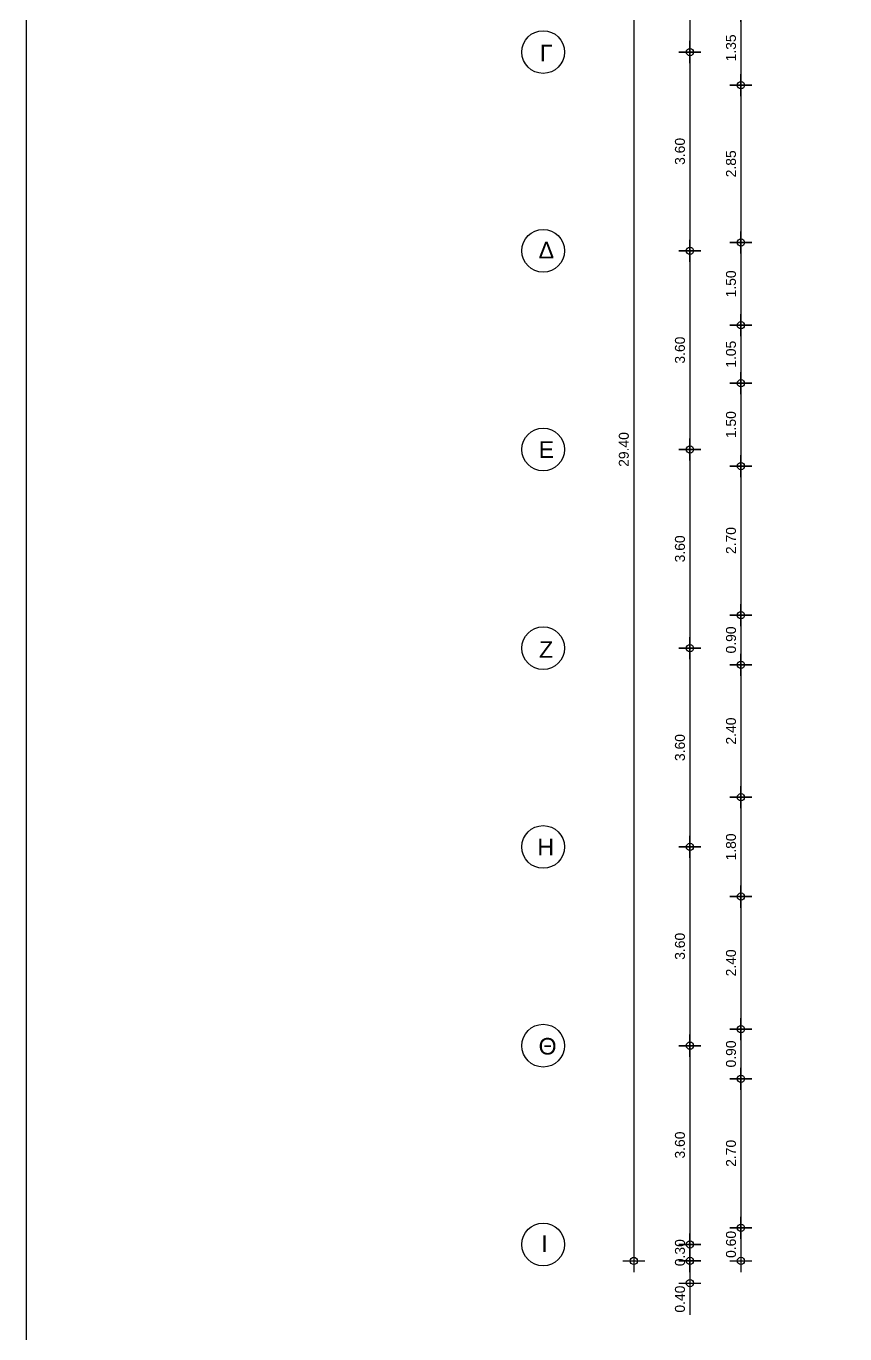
# Model space of a CAD drawing. Header units: metres. Extents: x -11 to 85, y -301 to 135.
# Drawn here: x -0.99 to 13.85, y 88.92 to 112.61 of the extents above; entities that cross this region are included whole.
import ezdxf

# ---------------------------------------------------------------- set-up
doc = ezdxf.new("R2010")
doc.units = ezdxf.units.M
doc.header["$LTSCALE"] = 0.036
doc.header["$PDMODE"] = 2
for name, color, linetype in [('arxitek doma', 252, 'Continuous'), ('BORDER', 5, 'Continuous'), ('DIMBLK', 252, 'Continuous'), ('LAYER-ON', 4, 'Continuous')]:
    doc.layers.add(name, color=color, linetype=linetype)
doc.styles.add('COMU-N', font='arial.ttf')
doc.styles.get("Standard").update_dxf_attribs({"font": 'arial.ttf'})
doc.dimstyles.new('CADWDOT', dxfattribs={"dimscale": 0.1, "dimtxt": 1.8, "dimasz": 0.08, "dimexe": 2, "dimexo": 0, "dimgap": 0.09, "dimtad": 0, "dimrnd": 0.001, "dimzin": 0, "dimdsep": 46, "dimtxsty": 'Standard', "dimblk1": 'ARTDIM', "dimblk2": 'ARTDIM', "dimsah": 1, "dimcen": 0.09, "dimdle": 0.05, "dimse1": 1, "dimse2": 1, "dimadec": 0, "dimazin": 0, "dimtfac": 1, "dimtmove": 0, "dimatfit": 3, "dimldrblk": 'ARTDIM', "dimfxl": 2, "dimtvp": 0.9999, "dimtolj": 1, "dimtzin": 0, "dimarcsym": 0})

# ---------------------------------------------------------------- blocks, each defined once
blk = doc.blocks.new('art103')
at = {"layer": 'BORDER'}
blk.add_line((0.25, 14.6), (0.25, 0.25), dxfattribs=at)
blk = doc.blocks.new('ARTDIM')
at = {"layer": 'DIMBLK'}
for p, q in [((-24.9975, 0), (24.9975, 0)), ((0, -24.9975), (0, 24.9975))]:
    blk.add_line(p, q, dxfattribs=at)
blk.add_circle((0, 0), 8.25, dxfattribs=at)
blk = doc.blocks.new('*D1670')
at = {"layer": 'arxitek doma', "color": 0, "lineweight": -2}
blk.add_line((10.023, 119.63), (10.023, 90.246), dxfattribs=at)
at = {"layer": 'Defpoints', "color": 0, "transparency": 16777216}
for p in [(13.137, 119.638), (10.023, 90.238), (13.137, 90.238)]:
    blk.add_point(p, dxfattribs=at)
at = {"layer": 'arxitek doma', "color": 0, "lineweight": -2, "xscale": 0.008, "yscale": 0.008, "zscale": 0.008}
for p, rotation in [((10.023, 119.638), 90), ((10.023, 90.238), 270)]:
    blk.add_blockref('ARTDIM', p, dxfattribs=dict(at, rotation=rotation))
at = {"layer": 'arxitek doma', "color": 0, "insert": (9.843, 104.938), "char_height": 0.18, "attachment_point": 5, "rotation": 90}
blk.add_mtext('\\A1;29.40', dxfattribs=at)
blk = doc.blocks.new('*D1673')
at = {"layer": 'arxitek doma', "color": 0, "lineweight": -2}
blk.add_line((11.04, 115.73), (11.04, 112.146), dxfattribs=at)
at = {"layer": 'Defpoints', "color": 0, "transparency": 16777216}
for p in [(7.53, 115.738), (7.53, 112.138), (11.04, 112.138)]:
    blk.add_point(p, dxfattribs=at)
at = {"layer": 'arxitek doma', "color": 0, "lineweight": -2, "xscale": 0.008, "yscale": 0.008, "zscale": 0.008}
for p, rotation in [((11.04, 115.738), 90), ((11.04, 112.138), 270)]:
    blk.add_blockref('ARTDIM', p, dxfattribs=dict(at, rotation=rotation))
at = {"layer": 'arxitek doma', "color": 0, "insert": (10.86, 113.938), "char_height": 0.18, "attachment_point": 5, "rotation": 90}
blk.add_mtext('\\A1;3.60', dxfattribs=at)
blk = doc.blocks.new('*D1674')
at = {"layer": 'arxitek doma', "color": 0, "lineweight": -2}
blk.add_line((11.04, 112.13), (11.04, 108.546), dxfattribs=at)
at = {"layer": 'Defpoints', "color": 0, "transparency": 16777216}
for p in [(7.53, 112.138), (7.53, 108.538), (11.04, 108.538)]:
    blk.add_point(p, dxfattribs=at)
at = {"layer": 'arxitek doma', "color": 0, "lineweight": -2, "xscale": 0.008, "yscale": 0.008, "zscale": 0.008}
for p, rotation in [((11.04, 112.138), 90), ((11.04, 108.538), 270)]:
    blk.add_blockref('ARTDIM', p, dxfattribs=dict(at, rotation=rotation))
at = {"layer": 'arxitek doma', "color": 0, "insert": (10.86, 110.338), "char_height": 0.18, "attachment_point": 5, "rotation": 90}
blk.add_mtext('\\A1;3.60', dxfattribs=at)
blk = doc.blocks.new('*D1675')
at = {"layer": 'arxitek doma', "color": 0, "lineweight": -2}
blk.add_line((11.04, 108.53), (11.04, 104.946), dxfattribs=at)
at = {"layer": 'Defpoints', "color": 0, "transparency": 16777216}
for p in [(7.53, 108.538), (7.53, 104.938), (11.04, 104.938)]:
    blk.add_point(p, dxfattribs=at)
at = {"layer": 'arxitek doma', "color": 0, "lineweight": -2, "xscale": 0.008, "yscale": 0.008, "zscale": 0.008}
for p, rotation in [((11.04, 108.538), 90), ((11.04, 104.938), 270)]:
    blk.add_blockref('ARTDIM', p, dxfattribs=dict(at, rotation=rotation))
at = {"layer": 'arxitek doma', "color": 0, "insert": (10.86, 106.738), "char_height": 0.18, "attachment_point": 5, "rotation": 90}
blk.add_mtext('\\A1;3.60', dxfattribs=at)
blk = doc.blocks.new('*D1676')
at = {"layer": 'arxitek doma', "color": 0, "lineweight": -2}
blk.add_line((11.04, 104.93), (11.04, 101.346), dxfattribs=at)
at = {"layer": 'Defpoints', "color": 0, "transparency": 16777216}
for p in [(7.53, 104.938), (7.53, 101.338), (11.04, 101.338)]:
    blk.add_point(p, dxfattribs=at)
at = {"layer": 'arxitek doma', "color": 0, "lineweight": -2, "xscale": 0.008, "yscale": 0.008, "zscale": 0.008}
for p, rotation in [((11.04, 104.938), 90), ((11.04, 101.338), 270)]:
    blk.add_blockref('ARTDIM', p, dxfattribs=dict(at, rotation=rotation))
at = {"layer": 'arxitek doma', "color": 0, "insert": (10.86, 103.138), "char_height": 0.18, "attachment_point": 5, "rotation": 90}
blk.add_mtext('\\A1;3.60', dxfattribs=at)
blk = doc.blocks.new('*D1677')
at = {"layer": 'arxitek doma', "color": 0, "lineweight": -2}
blk.add_line((11.04, 101.33), (11.04, 97.746), dxfattribs=at)
at = {"layer": 'Defpoints', "color": 0, "transparency": 16777216}
for p in [(7.53, 101.338), (7.53, 97.738), (11.04, 97.738)]:
    blk.add_point(p, dxfattribs=at)
at = {"layer": 'arxitek doma', "color": 0, "lineweight": -2, "xscale": 0.008, "yscale": 0.008, "zscale": 0.008}
for p, rotation in [((11.04, 101.338), 90), ((11.04, 97.738), 270)]:
    blk.add_blockref('ARTDIM', p, dxfattribs=dict(at, rotation=rotation))
at = {"layer": 'arxitek doma', "color": 0, "insert": (10.86, 99.538), "char_height": 0.18, "attachment_point": 5, "rotation": 90}
blk.add_mtext('\\A1;3.60', dxfattribs=at)
blk = doc.blocks.new('*D1678')
at = {"layer": 'arxitek doma', "color": 0, "lineweight": -2}
blk.add_line((11.04, 97.73), (11.04, 94.146), dxfattribs=at)
at = {"layer": 'Defpoints', "color": 0, "transparency": 16777216}
for p in [(7.53, 97.738), (7.53, 94.138), (11.04, 94.138)]:
    blk.add_point(p, dxfattribs=at)
at = {"layer": 'arxitek doma', "color": 0, "lineweight": -2, "xscale": 0.008, "yscale": 0.008, "zscale": 0.008}
for p, rotation in [((11.04, 97.738), 90), ((11.04, 94.138), 270)]:
    blk.add_blockref('ARTDIM', p, dxfattribs=dict(at, rotation=rotation))
at = {"layer": 'arxitek doma', "color": 0, "insert": (10.86, 95.938), "char_height": 0.18, "attachment_point": 5, "rotation": 90}
blk.add_mtext('\\A1;3.60', dxfattribs=at)
blk = doc.blocks.new('*D1679')
at = {"layer": 'arxitek doma', "color": 0, "lineweight": -2}
blk.add_line((11.04, 94.13), (11.04, 90.546), dxfattribs=at)
at = {"layer": 'Defpoints', "color": 0, "transparency": 16777216}
for p in [(7.53, 94.138), (7.53, 90.538), (11.04, 90.538)]:
    blk.add_point(p, dxfattribs=at)
at = {"layer": 'arxitek doma', "color": 0, "lineweight": -2, "xscale": 0.008, "yscale": 0.008, "zscale": 0.008}
for p, rotation in [((11.04, 94.138), 90), ((11.04, 90.538), 270)]:
    blk.add_blockref('ARTDIM', p, dxfattribs=dict(at, rotation=rotation))
at = {"layer": 'arxitek doma', "color": 0, "insert": (10.86, 92.338), "char_height": 0.18, "attachment_point": 5, "rotation": 90}
blk.add_mtext('\\A1;3.60', dxfattribs=at)
blk = doc.blocks.new('*D1680')
at = {"layer": 'arxitek doma', "color": 0, "lineweight": -2}
blk.add_line((11.04, 90.53), (11.04, 90.246), dxfattribs=at)
at = {"layer": 'Defpoints', "color": 0, "transparency": 16777216}
for p in [(7.53, 90.538), (11.04, 90.238), (13.137, 90.238)]:
    blk.add_point(p, dxfattribs=at)
at = {"layer": 'arxitek doma', "color": 0, "lineweight": -2, "xscale": 0.008, "yscale": 0.008, "zscale": 0.008}
for p, rotation in [((11.04, 90.538), 90), ((11.04, 90.238), 270)]:
    blk.add_blockref('ARTDIM', p, dxfattribs=dict(at, rotation=rotation))
at = {"layer": 'arxitek doma', "color": 0, "insert": (10.86, 90.388), "char_height": 0.18, "attachment_point": 5, "rotation": 90}
blk.add_mtext('\\A1;0.30', dxfattribs=at)
blk = doc.blocks.new('*D1685')
at = {"layer": 'arxitek doma', "color": 0, "lineweight": -2}
blk.add_line((11.965, 112.88), (11.965, 111.546), dxfattribs=at)
at = {"layer": 'Defpoints', "color": 0, "transparency": 16777216}
for p in [(13.428, 112.888), (11.965, 111.538), (13.428, 111.538)]:
    blk.add_point(p, dxfattribs=at)
at = {"layer": 'arxitek doma', "color": 0, "lineweight": -2, "xscale": 0.008, "yscale": 0.008, "zscale": 0.008}
for p, rotation in [((11.965, 112.888), 90), ((11.965, 111.538), 270)]:
    blk.add_blockref('ARTDIM', p, dxfattribs=dict(at, rotation=rotation))
at = {"layer": 'arxitek doma', "color": 0, "insert": (11.785, 112.213), "char_height": 0.18, "attachment_point": 5, "rotation": 90}
blk.add_mtext('\\A1;1.35', dxfattribs=at)
blk = doc.blocks.new('*D1686')
at = {"layer": 'arxitek doma', "color": 0, "lineweight": -2}
blk.add_line((11.965, 111.53), (11.965, 108.696), dxfattribs=at)
at = {"layer": 'Defpoints', "color": 0, "transparency": 16777216}
for p in [(13.428, 111.538), (11.965, 108.688), (13.428, 108.688)]:
    blk.add_point(p, dxfattribs=at)
at = {"layer": 'arxitek doma', "color": 0, "lineweight": -2, "xscale": 0.008, "yscale": 0.008, "zscale": 0.008}
for p, rotation in [((11.965, 111.538), 90), ((11.965, 108.688), 270)]:
    blk.add_blockref('ARTDIM', p, dxfattribs=dict(at, rotation=rotation))
at = {"layer": 'arxitek doma', "color": 0, "insert": (11.785, 110.113), "char_height": 0.18, "attachment_point": 5, "rotation": 90}
blk.add_mtext('\\A1;2.85', dxfattribs=at)
blk = doc.blocks.new('*D1687')
at = {"layer": 'arxitek doma', "color": 0, "lineweight": -2}
blk.add_line((11.965, 108.68), (11.965, 107.196), dxfattribs=at)
at = {"layer": 'Defpoints', "color": 0, "transparency": 16777216}
for p in [(13.428, 108.688), (11.965, 107.188), (13.428, 107.188)]:
    blk.add_point(p, dxfattribs=at)
at = {"layer": 'arxitek doma', "color": 0, "lineweight": -2, "xscale": 0.008, "yscale": 0.008, "zscale": 0.008}
for p, rotation in [((11.965, 108.688), 90), ((11.965, 107.188), 270)]:
    blk.add_blockref('ARTDIM', p, dxfattribs=dict(at, rotation=rotation))
at = {"layer": 'arxitek doma', "color": 0, "insert": (11.785, 107.938), "char_height": 0.18, "attachment_point": 5, "rotation": 90}
blk.add_mtext('\\A1;1.50', dxfattribs=at)
blk = doc.blocks.new('*D1688')
at = {"layer": 'arxitek doma', "color": 0, "lineweight": -2}
blk.add_line((11.965, 107.18), (11.965, 106.146), dxfattribs=at)
at = {"layer": 'Defpoints', "color": 0, "transparency": 16777216}
for p in [(13.728, 107.188), (11.965, 106.138), (13.728, 106.138)]:
    blk.add_point(p, dxfattribs=at)
at = {"layer": 'arxitek doma', "color": 0, "lineweight": -2, "xscale": 0.008, "yscale": 0.008, "zscale": 0.008}
for p, rotation in [((11.965, 107.188), 90), ((11.965, 106.138), 270)]:
    blk.add_blockref('ARTDIM', p, dxfattribs=dict(at, rotation=rotation))
at = {"layer": 'arxitek doma', "color": 0, "insert": (11.785, 106.663), "char_height": 0.18, "attachment_point": 5, "rotation": 90}
blk.add_mtext('\\A1;1.05', dxfattribs=at)
blk = doc.blocks.new('*D1689')
at = {"layer": 'arxitek doma', "color": 0, "lineweight": -2}
blk.add_line((11.965, 106.13), (11.965, 104.646), dxfattribs=at)
at = {"layer": 'Defpoints', "color": 0, "transparency": 16777216}
for p in [(13.728, 106.138), (11.965, 104.638), (13.728, 104.638)]:
    blk.add_point(p, dxfattribs=at)
at = {"layer": 'arxitek doma', "color": 0, "lineweight": -2, "xscale": 0.008, "yscale": 0.008, "zscale": 0.008}
for p, rotation in [((11.965, 106.138), 90), ((11.965, 104.638), 270)]:
    blk.add_blockref('ARTDIM', p, dxfattribs=dict(at, rotation=rotation))
at = {"layer": 'arxitek doma', "color": 0, "insert": (11.785, 105.388), "char_height": 0.18, "attachment_point": 5, "rotation": 90}
blk.add_mtext('\\A1;1.50', dxfattribs=at)
blk = doc.blocks.new('*D1690')
at = {"layer": 'arxitek doma', "color": 0, "lineweight": -2}
blk.add_line((11.965, 104.63), (11.965, 101.946), dxfattribs=at)
at = {"layer": 'Defpoints', "color": 0, "transparency": 16777216}
for p in [(13.428, 104.638), (11.965, 101.938), (13.428, 101.938)]:
    blk.add_point(p, dxfattribs=at)
at = {"layer": 'arxitek doma', "color": 0, "lineweight": -2, "xscale": 0.008, "yscale": 0.008, "zscale": 0.008}
for p, rotation in [((11.965, 104.638), 90), ((11.965, 101.938), 270)]:
    blk.add_blockref('ARTDIM', p, dxfattribs=dict(at, rotation=rotation))
at = {"layer": 'arxitek doma', "color": 0, "insert": (11.785, 103.288), "char_height": 0.18, "attachment_point": 5, "rotation": 90}
blk.add_mtext('\\A1;2.70', dxfattribs=at)
blk = doc.blocks.new('*D1691')
at = {"layer": 'arxitek doma', "color": 0, "lineweight": -2}
blk.add_line((11.965, 101.93), (11.965, 101.046), dxfattribs=at)
at = {"layer": 'Defpoints', "color": 0, "transparency": 16777216}
for p in [(13.428, 101.938), (11.965, 101.038), (13.428, 101.038)]:
    blk.add_point(p, dxfattribs=at)
at = {"layer": 'arxitek doma', "color": 0, "lineweight": -2, "xscale": 0.008, "yscale": 0.008, "zscale": 0.008}
for p, rotation in [((11.965, 101.938), 90), ((11.965, 101.038), 270)]:
    blk.add_blockref('ARTDIM', p, dxfattribs=dict(at, rotation=rotation))
at = {"layer": 'arxitek doma', "color": 0, "insert": (11.785, 101.488), "char_height": 0.18, "attachment_point": 5, "rotation": 90}
blk.add_mtext('\\A1;0.90', dxfattribs=at)
blk = doc.blocks.new('*D1692')
at = {"layer": 'arxitek doma', "color": 0, "lineweight": -2}
blk.add_line((11.965, 101.03), (11.965, 98.646), dxfattribs=at)
at = {"layer": 'Defpoints', "color": 0, "transparency": 16777216}
for p in [(13.428, 101.038), (11.965, 98.638), (13.428, 98.638)]:
    blk.add_point(p, dxfattribs=at)
at = {"layer": 'arxitek doma', "color": 0, "lineweight": -2, "xscale": 0.008, "yscale": 0.008, "zscale": 0.008}
for p, rotation in [((11.965, 101.038), 90), ((11.965, 98.638), 270)]:
    blk.add_blockref('ARTDIM', p, dxfattribs=dict(at, rotation=rotation))
at = {"layer": 'arxitek doma', "color": 0, "insert": (11.785, 99.838), "char_height": 0.18, "attachment_point": 5, "rotation": 90}
blk.add_mtext('\\A1;2.40', dxfattribs=at)
blk = doc.blocks.new('*D1693')
at = {"layer": 'arxitek doma', "color": 0, "lineweight": -2}
blk.add_line((11.965, 98.63), (11.965, 96.846), dxfattribs=at)
at = {"layer": 'Defpoints', "color": 0, "transparency": 16777216}
for p in [(13.428, 98.638), (11.965, 96.838), (13.428, 96.838)]:
    blk.add_point(p, dxfattribs=at)
at = {"layer": 'arxitek doma', "color": 0, "lineweight": -2, "xscale": 0.008, "yscale": 0.008, "zscale": 0.008}
for p, rotation in [((11.965, 98.638), 90), ((11.965, 96.838), 270)]:
    blk.add_blockref('ARTDIM', p, dxfattribs=dict(at, rotation=rotation))
at = {"layer": 'arxitek doma', "color": 0, "insert": (11.785, 97.738), "char_height": 0.18, "attachment_point": 5, "rotation": 90}
blk.add_mtext('\\A1;1.80', dxfattribs=at)
blk = doc.blocks.new('*D1694')
at = {"layer": 'arxitek doma', "color": 0, "lineweight": -2}
blk.add_line((11.965, 96.83), (11.965, 94.446), dxfattribs=at)
at = {"layer": 'Defpoints', "color": 0, "transparency": 16777216}
for p in [(13.428, 96.838), (11.965, 94.438), (13.428, 94.438)]:
    blk.add_point(p, dxfattribs=at)
at = {"layer": 'arxitek doma', "color": 0, "lineweight": -2, "xscale": 0.008, "yscale": 0.008, "zscale": 0.008}
for p, rotation in [((11.965, 96.838), 90), ((11.965, 94.438), 270)]:
    blk.add_blockref('ARTDIM', p, dxfattribs=dict(at, rotation=rotation))
at = {"layer": 'arxitek doma', "color": 0, "insert": (11.785, 95.638), "char_height": 0.18, "attachment_point": 5, "rotation": 90}
blk.add_mtext('\\A1;2.40', dxfattribs=at)
blk = doc.blocks.new('*D1695')
at = {"layer": 'arxitek doma', "color": 0, "lineweight": -2}
blk.add_line((11.965, 94.43), (11.965, 93.546), dxfattribs=at)
at = {"layer": 'Defpoints', "color": 0, "transparency": 16777216}
for p in [(13.428, 94.438), (11.965, 93.538), (13.428, 93.538)]:
    blk.add_point(p, dxfattribs=at)
at = {"layer": 'arxitek doma', "color": 0, "lineweight": -2, "xscale": 0.008, "yscale": 0.008, "zscale": 0.008}
for p, rotation in [((11.965, 94.438), 90), ((11.965, 93.538), 270)]:
    blk.add_blockref('ARTDIM', p, dxfattribs=dict(at, rotation=rotation))
at = {"layer": 'arxitek doma', "color": 0, "insert": (11.785, 93.988), "char_height": 0.18, "attachment_point": 5, "rotation": 90}
blk.add_mtext('\\A1;0.90', dxfattribs=at)
blk = doc.blocks.new('*D1696')
at = {"layer": 'arxitek doma', "color": 0, "lineweight": -2}
blk.add_line((11.965, 93.53), (11.965, 90.846), dxfattribs=at)
at = {"layer": 'Defpoints', "color": 0, "transparency": 16777216}
for p in [(13.428, 93.538), (11.965, 90.838), (13.428, 90.838)]:
    blk.add_point(p, dxfattribs=at)
at = {"layer": 'arxitek doma', "color": 0, "lineweight": -2, "xscale": 0.008, "yscale": 0.008, "zscale": 0.008}
for p, rotation in [((11.965, 93.538), 90), ((11.965, 90.838), 270)]:
    blk.add_blockref('ARTDIM', p, dxfattribs=dict(at, rotation=rotation))
at = {"layer": 'arxitek doma', "color": 0, "insert": (11.785, 92.188), "char_height": 0.18, "attachment_point": 5, "rotation": 90}
blk.add_mtext('\\A1;2.70', dxfattribs=at)
blk = doc.blocks.new('*D1697')
at = {"layer": 'arxitek doma', "color": 0, "lineweight": -2}
blk.add_line((11.965, 90.83), (11.965, 90.246), dxfattribs=at)
at = {"layer": 'Defpoints', "color": 0, "transparency": 16777216}
for p in [(13.428, 90.838), (11.965, 90.238), (13.428, 90.238)]:
    blk.add_point(p, dxfattribs=at)
at = {"layer": 'arxitek doma', "color": 0, "lineweight": -2, "xscale": 0.008, "yscale": 0.008, "zscale": 0.008}
for p, rotation in [((11.965, 90.838), 90), ((11.965, 90.238), 270)]:
    blk.add_blockref('ARTDIM', p, dxfattribs=dict(at, rotation=rotation))
at = {"layer": 'arxitek doma', "color": 0, "insert": (11.785, 90.538), "char_height": 0.18, "attachment_point": 5, "rotation": 90}
blk.add_mtext('\\A1;0.60', dxfattribs=at)
blk = doc.blocks.new('*D1756')
at = {"layer": 'arxitek doma', "color": 0, "lineweight": -2}
for p, q in [((11.04, 90.23), (11.04, 89.846)), ((11.04, 89.838), (11.04, 89.264))]:
    blk.add_line(p, q, dxfattribs=at)
at = {"layer": 'Defpoints', "color": 0, "transparency": 16777216}
for p in [(14.374, 90.238), (11.04, 89.838), (14.374, 89.838, -3)]:
    blk.add_point(p, dxfattribs=at)
at = {"layer": 'arxitek doma', "color": 0, "lineweight": -2, "xscale": 0.008, "yscale": 0.008, "zscale": 0.008}
for p, rotation in [((11.04, 90.238), 90), ((11.04, 89.838), 270)]:
    blk.add_blockref('ARTDIM', p, dxfattribs=dict(at, rotation=rotation))
at = {"layer": 'arxitek doma', "color": 0, "insert": (10.86, 89.547), "char_height": 0.18, "attachment_point": 5, "rotation": 90}
blk.add_mtext('\\A1;0.40', dxfattribs=at)

msp = doc.modelspace()

# ---------------------------------------------------------------- linework, layer by layer
at = {"layer": 'arxitek doma'}
for centre in [(8.38, 112.138, 3), (8.38, 108.538, 3), (8.38, 104.938, 3), (8.38, 101.338, 3), (8.38, 97.738, 3), (8.38, 94.138, 3), (8.38, 90.538, 3)]:
    msp.add_circle(centre, 0.387, dxfattribs=at)

# ---------------------------------------------------------------- block references
at = {"layer": 'LAYER-ON', "xscale": 4, "yscale": 4, "zscale": 4}
msp.add_blockref('art103', (-1.988, 75.645, 3), dxfattribs=at)

# ---------------------------------------------------------------- texts
at = {"layer": 'arxitek doma', "style": 'COMU-N'}
for s, p in [('Γ', (8.321, 111.971, 3)), ('Δ', (8.299, 108.4, 3)), ('Ε', (8.299, 104.786, 3)), ('Ζ', (8.305, 101.164, 3)), ('Η', (8.277, 97.586, 3)), ('Θ', (8.298, 93.978, 3)), ('Ι', (8.346, 90.4, 3))]:
    msp.add_text(s, height=0.3, dxfattribs=at).set_placement(p)

# ---------------------------------------------------------------- dimensions: what is measured, and where the dimension line sits
at = {"layer": 'arxitek doma'}
for base, p1, p2, picture, middle in [((10.023, 90.238, 3), (13.137, 119.638, 3), (13.137, 90.238, 3), '*D1670', (9.843, 104.938, 3)), ((11.04, 112.138, 3), (7.53, 115.738, 3), (7.53, 112.138, 3), '*D1673', (10.86, 113.938, 3)), ((11.965, 111.538, 3), (13.428, 112.888, 3), (13.428, 111.538, 3), '*D1685', (11.785, 112.213, 3)), ((11.04, 108.538, 3), (7.53, 112.138, 3), (7.53, 108.538, 3), '*D1674', (10.86, 110.338, 3)), ((11.965, 108.688, 3), (13.428, 111.538, 3), (13.428, 108.688, 3), '*D1686', (11.785, 110.113, 3)), ((11.04, 104.938, 3), (7.53, 108.538, 3), (7.53, 104.938, 3), '*D1675', (10.86, 106.738, 3)), ((11.965, 107.188, 3), (13.428, 108.688, 3), (13.428, 107.188, 3), '*D1687', (11.785, 107.938, 3)), ((11.965, 106.138, 3), (13.728, 107.188, 3), (13.728, 106.138, 3), '*D1688', (11.785, 106.663, 3)), ((11.965, 104.638, 3), (13.728, 106.138, 3), (13.728, 104.638, 3), '*D1689', (11.785, 105.388, 3)), ((11.04, 101.338, 3), (7.53, 104.938, 3), (7.53, 101.338, 3), '*D1676', (10.86, 103.138, 3)), ((11.965, 101.938, 3), (13.428, 104.638, 3), (13.428, 101.938, 3), '*D1690', (11.785, 103.288, 3)), ((11.965, 101.038, 3), (13.428, 101.938, 3), (13.428, 101.038, 3), '*D1691', (11.785, 101.488, 3)), ((11.04, 97.738, 3), (7.53, 101.338, 3), (7.53, 97.738, 3), '*D1677', (10.86, 99.538, 3)), ((11.965, 98.638, 3), (13.428, 101.038, 3), (13.428, 98.638, 3), '*D1692', (11.785, 99.838, 3)), ((11.965, 96.838, 3), (13.428, 98.638, 3), (13.428, 96.838, 3), '*D1693', (11.785, 97.738, 3)), ((11.04, 94.138, 3), (7.53, 97.738, 3), (7.53, 94.138, 3), '*D1678', (10.86, 95.938, 3)), ((11.965, 94.438, 3), (13.428, 96.838, 3), (13.428, 94.438, 3), '*D1694', (11.785, 95.638, 3)), ((11.965, 93.538, 3), (13.428, 94.438, 3), (13.428, 93.538, 3), '*D1695', (11.785, 93.988, 3)), ((11.04, 90.538, 3), (7.53, 94.138, 3), (7.53, 90.538, 3), '*D1679', (10.86, 92.338, 3)), ((11.965, 90.838, 3), (13.428, 93.538, 3), (13.428, 90.838, 3), '*D1696', (11.785, 92.188, 3)), ((11.965, 90.238, 3), (13.428, 90.838, 3), (13.428, 90.238, 3), '*D1697', (11.785, 90.538, 3)), ((11.04, 89.838, 3), (14.374, 90.238, 3), (14.374, 89.838), '*D1756', (10.86, 89.547, 3))]:
    dim = msp.add_linear_dim(base=base, p1=p1, p2=p2, angle=90, dimstyle='CADWDOT', dxfattribs=at)
    dim.commit()
    dim.dimension.update_dxf_attribs({"geometry": picture, "text_midpoint": middle})
dim = msp.add_linear_dim(base=(11.04, 90.238, 3), p1=(7.53, 90.538, 3), p2=(13.137, 90.238, 3), angle=90, dimstyle='CADWDOT', dxfattribs=at)
dim.commit()
dim.dimension.update_dxf_attribs({"geometry": '*D1680', "text_midpoint": (11.04, 90.388, 3), "dimtype": 160})

doc.saveas('drawing.dxf')
